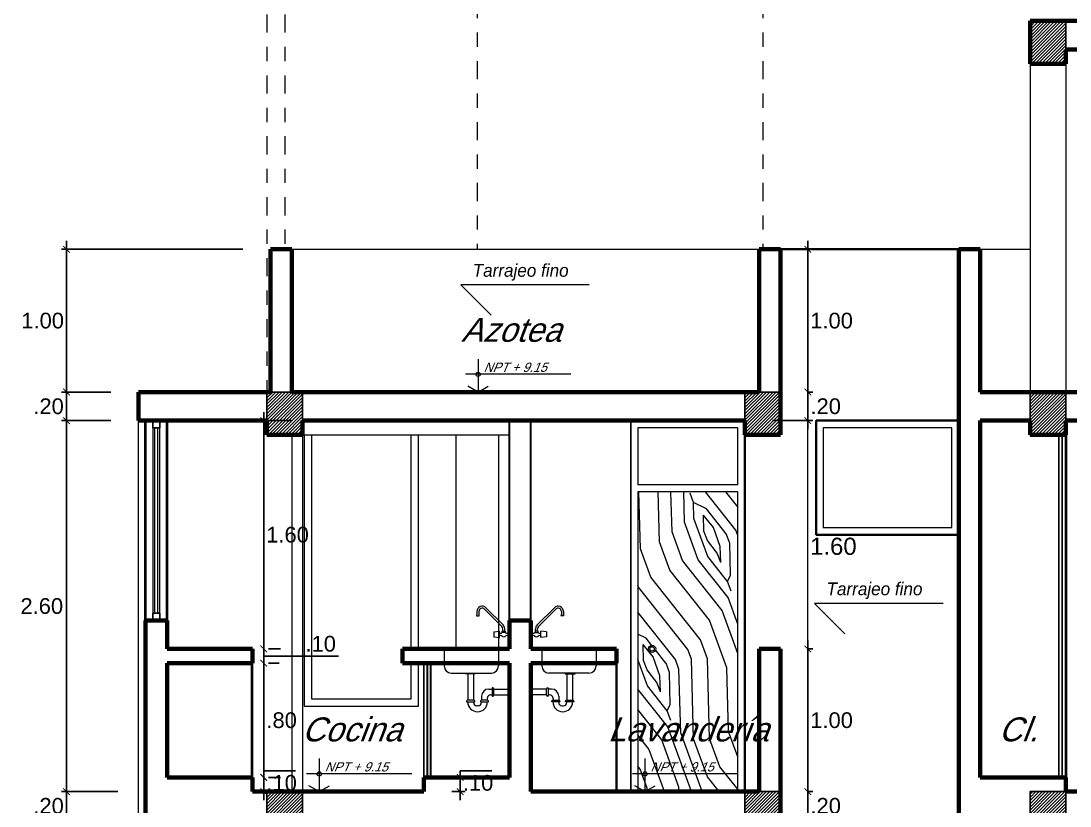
# Model space of a CAD drawing. Header units: millimetres. Extents: x 3779 to 7711, y 1445 to 3132.
# Drawn here: x 3948.45 to 3955.8, y 1481.48 to 1486.98 of the extents above; entities that cross this region are included whole.
import ezdxf

# ---------------------------------------------------------------- set-up
doc = ezdxf.new("R2010")
doc.units = ezdxf.units.MM
doc.header["$PDMODE"] = 3
doc.linetypes.add('DASHDOTX2', pattern=[50.8, 25.4, -12.7, 0, -12.7])
doc.linetypes.add('HIDDEN', pattern=[9.525, 6.35, -3.175])
for name, color, linetype, lineweight in [('cotas', 7, 'Continuous', 5), ('EJES', 20, 'DASHDOTX2', 9), ('pluma 0.0', 33, 'Continuous', 0), ('pluma 0.5', 41, 'Continuous', 5), ('pluma 1', 1, 'Continuous', 9), ('pluma 1.5', 14, 'Continuous', 15), ('pluma 2', 2, 'Continuous', 20), ('pluma 2.5', 30, 'Continuous', 25), ('pluma 3', 251, 'Continuous', 30), ('pluma 3.5', 253, 'Continuous', 35), ('pluma 4', 34, 'Continuous', 40), ('pluma 8', 98, 'Continuous', 80), ('proyecciones', 32, 'HIDDEN', 9), ('SANITARIOS', 40, 'Continuous', 9), ('TEXTO', 7, 'Continuous', 9), ('TEXTURAS', 35, 'Continuous', 5)]:
    doc.layers.add(name, color=color, linetype=linetype, lineweight=lineweight)
doc.styles.add('nombreambiente', font='stylu.ttf', dxfattribs={"oblique": 20})
doc.styles.get("Standard").update_dxf_attribs({"font": 'arial.ttf'})
doc.dimstyles.new('INTERIOR', dxfattribs={"dimtxt": 0.11, "dimasz": 0.0465, "dimexe": 0.0345, "dimexo": 0.195, "dimgap": 0.0295, "dimtad": 2, "dimtih": 1, "dimtoh": 1, "dimzin": 4, "dimdsep": 46, "dimtxsty": 'Standard', "dimblk": 'ARCHTICK', "dimcen": 0, "dimdle": 0.06, "dimclrd": 256, "dimclre": 256, "dimclrt": 256, "dimadec": 0, "dimazin": 0, "dimtfac": 1, "dimtmove": 0, "dimatfit": 3, "dimldrblk": 'ARCHTICK', "dimfxl": 0.0345, "dimtolj": 1, "dimtzin": 0, "dimlwe": 25, "dimarcsym": 0})

# ---------------------------------------------------------------- blocks, each defined once
blk = doc.blocks.new('ttryt')
at = {"layer": 'pluma 1'}
for p, q in [((1118.6396, 393.5141), (1118.6396, 393.2829)), ((1119.2894, 393.4071), (1118.5516, 393.4071)), ((1118.6396, 393.2829), (1118.5676, 393.3244)), ((1118.6396, 393.2829), (1118.7115, 393.3244))]:
    blk.add_line(p, q, dxfattribs=at)
at = {"layer": 'pluma 1', "linetype": 'Continuous'}
blk.add_circle((1118.6396, 393.4071), 0.015, dxfattribs=at)
blk = doc.blocks.new('_ArchTick')
at = {"color": 0, "linetype": 'ByBlock', "lineweight": 40, "const_width": 0.15}
blk.add_lwpolyline([(-0.5, -0.5), (0.5, 0.5)], dxfattribs=at)
blk = doc.blocks.new('*D835')
at = {"layer": 'cotas', "lineweight": -2, "transparency": 16777216}
blk.add_line((3948.7656, 1481.3224), (3948.7656, 1481.6428), dxfattribs=at)
at = {"layer": 'cotas', "lineweight": 25, "transparency": 16777216}
for p, q in [((3949.1257, 1481.5828), (3948.7311, 1481.5828)), ((3949.1257, 1481.3824), (3948.7311, 1481.3824))]:
    blk.add_line(p, q, dxfattribs=at)
at = {"layer": 'Defpoints', "color": 0, "transparency": 16777216}
for p in [(3948.7656, 1481.5828), (3949.3207, 1481.5828), (3949.3207, 1481.3824)]:
    blk.add_point(p, dxfattribs=at)
at = {"layer": 'cotas', "lineweight": -2, "transparency": 16777216, "xscale": 0.04649999999999999, "yscale": 0.04649999999999999, "zscale": 0.04649999999999999}
for p, rotation in [((3948.7656, 1481.5828), 90), ((3948.7656, 1481.3824), 270)]:
    blk.add_blockref('_ArchTick', p, dxfattribs=dict(at, rotation=rotation))
at = {"layer": 'cotas', "transparency": 16777216, "insert": (3948.64, 1481.4826), "char_height": 0.11, "attachment_point": 5}
blk.add_mtext('\\A1;.20', dxfattribs=at)
blk = doc.blocks.new('*D836')
at = {"layer": 'cotas', "lineweight": -2, "transparency": 16777216}
blk.add_line((3948.7656, 1481.5228), (3948.7656, 1484.2424), dxfattribs=at)
at = {"layer": 'cotas', "lineweight": 25, "transparency": 16777216}
for p, q in [((3949.0757, 1484.1824), (3948.7311, 1484.1824)), ((3949.1257, 1481.5828), (3948.7311, 1481.5828))]:
    blk.add_line(p, q, dxfattribs=at)
at = {"layer": 'Defpoints', "color": 0, "transparency": 16777216}
for p in [(3948.7656, 1484.1824), (3949.2707, 1484.1824), (3949.3207, 1481.5828)]:
    blk.add_point(p, dxfattribs=at)
at = {"layer": 'cotas', "lineweight": -2, "transparency": 16777216, "xscale": 0.04649999999999999, "yscale": 0.04649999999999999, "zscale": 0.04649999999999999}
for p, rotation in [((3948.7656, 1484.1824), 90), ((3948.7656, 1481.5828), 270)]:
    blk.add_blockref('_ArchTick', p, dxfattribs=dict(at, rotation=rotation))
at = {"layer": 'cotas', "transparency": 16777216, "insert": (3948.5925, 1482.8826), "char_height": 0.11, "attachment_point": 5}
blk.add_mtext('\\A1;2.60', dxfattribs=at)
blk = doc.blocks.new('*D837')
at = {"layer": 'cotas', "lineweight": -2, "transparency": 16777216}
blk.add_line((3948.7656, 1484.1224), (3948.7656, 1484.4428), dxfattribs=at)
at = {"layer": 'cotas', "lineweight": 25, "transparency": 16777216}
for p, q in [((3949.0757, 1484.3828), (3948.7311, 1484.3828)), ((3949.0757, 1484.1824), (3948.7311, 1484.1824))]:
    blk.add_line(p, q, dxfattribs=at)
at = {"layer": 'Defpoints', "color": 0, "transparency": 16777216}
for p in [(3948.7656, 1484.3828), (3949.2707, 1484.3828), (3949.2707, 1484.1824)]:
    blk.add_point(p, dxfattribs=at)
at = {"layer": 'cotas', "lineweight": -2, "transparency": 16777216, "xscale": 0.04649999999999999, "yscale": 0.04649999999999999, "zscale": 0.04649999999999999}
for p, rotation in [((3948.7656, 1484.3828), 90), ((3948.7656, 1484.1824), 270)]:
    blk.add_blockref('_ArchTick', p, dxfattribs=dict(at, rotation=rotation))
at = {"layer": 'cotas', "transparency": 16777216, "insert": (3948.64, 1484.2826), "char_height": 0.11, "attachment_point": 5}
blk.add_mtext('\\A1;.20', dxfattribs=at)
blk = doc.blocks.new('*D838')
at = {"layer": 'cotas', "lineweight": -2, "transparency": 16777216}
blk.add_line((3948.7656, 1484.3228), (3948.7656, 1485.4428), dxfattribs=at)
at = {"layer": 'cotas', "lineweight": 25, "transparency": 16777216}
for p, q in [((3950.0007, 1485.3828), (3948.7311, 1485.3828)), ((3949.0757, 1484.3828), (3948.7311, 1484.3828))]:
    blk.add_line(p, q, dxfattribs=at)
at = {"layer": 'Defpoints', "color": 0, "transparency": 16777216}
for p in [(3948.7656, 1485.3828), (3950.1957, 1485.3828), (3949.2707, 1484.3828)]:
    blk.add_point(p, dxfattribs=at)
at = {"layer": 'cotas', "lineweight": -2, "transparency": 16777216, "xscale": 0.04649999999999999, "yscale": 0.04649999999999999, "zscale": 0.04649999999999999}
for p, rotation in [((3948.7656, 1485.3828), 90), ((3948.7656, 1484.3828), 270)]:
    blk.add_blockref('_ArchTick', p, dxfattribs=dict(at, rotation=rotation))
at = {"layer": 'cotas', "transparency": 16777216, "insert": (3948.5986, 1484.8828), "char_height": 0.11, "attachment_point": 5}
blk.add_mtext('\\A1;1.00', dxfattribs=at)
blk = doc.blocks.new('*D842')
at = {"layer": 'cotas', "lineweight": -2, "transparency": 16777216}
blk.add_line((3953.9617, 1481.3228), (3953.9617, 1481.6428), dxfattribs=at)
at = {"layer": 'cotas', "lineweight": 25, "transparency": 16777216}
for p, q in [((3953.9657, 1481.5828), (3953.9962, 1481.5828)), ((3953.7157, 1481.3828), (3953.9962, 1481.3828))]:
    blk.add_line(p, q, dxfattribs=at)
at = {"layer": 'Defpoints', "color": 0, "transparency": 16777216}
for p in [(3953.7707, 1481.5828), (3953.9617, 1481.5828), (3953.5207, 1481.3828)]:
    blk.add_point(p, dxfattribs=at)
at = {"layer": 'cotas', "lineweight": -2, "transparency": 16777216, "xscale": 0.04649999999999999, "yscale": 0.04649999999999999, "zscale": 0.04649999999999999}
for p, rotation in [((3953.9617, 1481.5828), 90), ((3953.9617, 1481.3828), 270)]:
    blk.add_blockref('_ArchTick', p, dxfattribs=dict(at, rotation=rotation))
at = {"layer": 'cotas', "transparency": 16777216, "insert": (3954.0874, 1481.4828), "char_height": 0.11, "attachment_point": 5}
blk.add_mtext('\\A1;.20', dxfattribs=at)
blk = doc.blocks.new('*D843')
at = {"layer": 'cotas', "lineweight": -2, "transparency": 16777216}
blk.add_line((3953.9617, 1481.5228), (3953.9617, 1482.6428), dxfattribs=at)
at = {"layer": 'cotas', "lineweight": 25, "transparency": 16777216}
for p, q in [((3953.9657, 1482.5828), (3953.9962, 1482.5828)), ((3953.9657, 1481.5828), (3953.9962, 1481.5828))]:
    blk.add_line(p, q, dxfattribs=at)
at = {"layer": 'Defpoints', "color": 0, "transparency": 16777216}
for p in [(3953.7707, 1482.5828), (3953.9617, 1482.5828), (3953.7707, 1481.5828)]:
    blk.add_point(p, dxfattribs=at)
at = {"layer": 'cotas', "lineweight": -2, "transparency": 16777216, "xscale": 0.04649999999999999, "yscale": 0.04649999999999999, "zscale": 0.04649999999999999}
for p, rotation in [((3953.9617, 1482.5828), 90), ((3953.9617, 1481.5828), 270)]:
    blk.add_blockref('_ArchTick', p, dxfattribs=dict(at, rotation=rotation))
at = {"layer": 'cotas', "transparency": 16777216, "insert": (3954.1287, 1482.0828), "char_height": 0.11, "attachment_point": 5}
blk.add_mtext('\\A1;1.00', dxfattribs=at)
blk = doc.blocks.new('*D844')
at = {"layer": 'cotas', "lineweight": -2, "transparency": 16777216}
blk.add_line((3953.9617, 1484.1228), (3953.9617, 1484.4428), dxfattribs=at)
at = {"layer": 'cotas', "lineweight": 25, "transparency": 16777216}
for p, q in [((3953.9657, 1484.3828), (3953.9962, 1484.3828)), ((3953.7157, 1484.1828), (3953.9962, 1484.1828))]:
    blk.add_line(p, q, dxfattribs=at)
at = {"layer": 'Defpoints', "color": 0, "transparency": 16777216}
for p in [(3953.7707, 1484.3828), (3953.9617, 1484.3828), (3953.5207, 1484.1828)]:
    blk.add_point(p, dxfattribs=at)
at = {"layer": 'cotas', "lineweight": -2, "transparency": 16777216, "xscale": 0.04649999999999999, "yscale": 0.04649999999999999, "zscale": 0.04649999999999999}
for p, rotation in [((3953.9617, 1484.3828), 90), ((3953.9617, 1484.1828), 270)]:
    blk.add_blockref('_ArchTick', p, dxfattribs=dict(at, rotation=rotation))
at = {"layer": 'cotas', "transparency": 16777216, "insert": (3954.0874, 1484.2828), "char_height": 0.11, "attachment_point": 5}
blk.add_mtext('\\A1;.20', dxfattribs=at)
blk = doc.blocks.new('*D845')
at = {"layer": 'cotas', "lineweight": -2, "transparency": 16777216}
blk.add_line((3953.9617, 1484.3228), (3953.9617, 1485.4428), dxfattribs=at)
at = {"layer": 'cotas', "lineweight": 25, "transparency": 16777216}
for p, q in [((3953.9657, 1485.3828), (3953.9962, 1485.3828)), ((3953.9657, 1484.3828), (3953.9962, 1484.3828))]:
    blk.add_line(p, q, dxfattribs=at)
at = {"layer": 'Defpoints', "color": 0, "transparency": 16777216}
for p in [(3953.7707, 1485.3828), (3953.9617, 1485.3828), (3953.7707, 1484.3828)]:
    blk.add_point(p, dxfattribs=at)
at = {"layer": 'cotas', "lineweight": -2, "transparency": 16777216, "xscale": 0.04649999999999999, "yscale": 0.04649999999999999, "zscale": 0.04649999999999999}
for p, rotation in [((3953.9617, 1485.3828), 90), ((3953.9617, 1484.3828), 270)]:
    blk.add_blockref('_ArchTick', p, dxfattribs=dict(at, rotation=rotation))
at = {"layer": 'cotas', "transparency": 16777216, "insert": (3954.1287, 1484.8828), "char_height": 0.11, "attachment_point": 5}
blk.add_mtext('\\A1;1.00', dxfattribs=at)
blk = doc.blocks.new('*D681')
at = {"layer": 'cotas', "lineweight": -2, "transparency": 16777216}
for p, q in [((3955.8795, 1481.6813), (3955.8795, 1481.7278)), ((3955.8795, 1481.7278), (3956.1013, 1481.7278)), ((3955.8795, 1481.5213), (3955.8795, 1481.6813))]:
    blk.add_line(p, q, dxfattribs=at)
at = {"layer": 'cotas', "lineweight": 25, "transparency": 16777216}
for p, q in [((3955.9657, 1481.6813), (3955.914, 1481.6813)), ((3955.9657, 1481.5813), (3955.914, 1481.5813))]:
    blk.add_line(p, q, dxfattribs=at)
at = {"layer": 'Defpoints', "color": 0, "transparency": 16777216}
for p in [(3955.7707, 1481.6813), (3955.8795, 1481.6813), (3955.7707, 1481.5813)]:
    blk.add_point(p, dxfattribs=at)
at = {"layer": 'cotas', "lineweight": -2, "transparency": 16777216, "xscale": 0.04649999999999999, "yscale": 0.04649999999999999, "zscale": 0.04649999999999999}
for p, rotation in [((3955.8795, 1481.6813), 90), ((3955.8795, 1481.5813), 270)]:
    blk.add_blockref('_ArchTick', p, dxfattribs=dict(at, rotation=rotation))
at = {"layer": 'cotas', "transparency": 16777216, "insert": (3956.0052, 1481.6421), "char_height": 0.11, "attachment_point": 5}
blk.add_mtext('\\A1;.10', dxfattribs=at)
blk = doc.blocks.new('*D820')
at = {"layer": 'cotas', "lineweight": -2, "transparency": 16777216}
for p, q in [((3951.5252, 1481.6828), (3951.5252, 1481.7293)), ((3951.5252, 1481.7293), (3951.747, 1481.7293)), ((3951.5252, 1481.5228), (3951.5252, 1481.6828))]:
    blk.add_line(p, q, dxfattribs=at)
at = {"layer": 'cotas', "lineweight": 25, "transparency": 16777216}
for p, q in [((3951.4657, 1481.6828), (3951.5597, 1481.6828)), ((3951.4657, 1481.5828), (3951.5597, 1481.5828))]:
    blk.add_line(p, q, dxfattribs=at)
at = {"layer": 'Defpoints', "color": 0, "transparency": 16777216}
for p in [(3951.2707, 1481.6828), (3951.5252, 1481.6828), (3951.2707, 1481.5828)]:
    blk.add_point(p, dxfattribs=at)
at = {"layer": 'cotas', "lineweight": -2, "transparency": 16777216, "xscale": 0.04649999999999999, "yscale": 0.04649999999999999, "zscale": 0.04649999999999999}
for p, rotation in [((3951.5252, 1481.6828), 90), ((3951.5252, 1481.5828), 270)]:
    blk.add_blockref('_ArchTick', p, dxfattribs=dict(at, rotation=rotation))
at = {"layer": 'cotas', "transparency": 16777216, "insert": (3951.6509, 1481.6436), "char_height": 0.11, "attachment_point": 5}
blk.add_mtext('\\A1;.10', dxfattribs=at)
blk = doc.blocks.new('*D672')
at = {"layer": 'cotas', "lineweight": -2, "transparency": 16777216}
for p, q in [((3950.1481, 1481.6828), (3950.1481, 1481.7293)), ((3950.1481, 1481.7293), (3950.3699, 1481.7293)), ((3950.1481, 1481.5228), (3950.1481, 1481.6828))]:
    blk.add_line(p, q, dxfattribs=at)
at = {"layer": 'cotas', "lineweight": 25, "transparency": 16777216}
for p, q in [((3950.2657, 1481.6828), (3950.1826, 1481.6828)), ((3950.2657, 1481.5828), (3950.1826, 1481.5828))]:
    blk.add_line(p, q, dxfattribs=at)
at = {"layer": 'Defpoints', "color": 0, "transparency": 16777216}
for p in [(3950.0707, 1481.6828), (3950.1481, 1481.6828), (3950.0707, 1481.5828)]:
    blk.add_point(p, dxfattribs=at)
at = {"layer": 'cotas', "lineweight": -2, "transparency": 16777216, "xscale": 0.04649999999999999, "yscale": 0.04649999999999999, "zscale": 0.04649999999999999}
for p, rotation in [((3950.1481, 1481.6828), 90), ((3950.1481, 1481.5828), 270)]:
    blk.add_blockref('_ArchTick', p, dxfattribs=dict(at, rotation=rotation))
at = {"layer": 'cotas', "transparency": 16777216, "insert": (3950.2738, 1481.6436), "char_height": 0.11, "attachment_point": 5}
blk.add_mtext('\\A1;.10', dxfattribs=at)
blk = doc.blocks.new('*D673')
at = {"layer": 'cotas', "lineweight": -2, "transparency": 16777216}
blk.add_line((3950.1481, 1481.6228), (3950.1481, 1482.5428), dxfattribs=at)
at = {"layer": 'cotas', "lineweight": 25, "transparency": 16777216}
for p, q in [((3950.2557, 1482.4828), (3950.1826, 1482.4828)), ((3950.2657, 1481.6828), (3950.1826, 1481.6828))]:
    blk.add_line(p, q, dxfattribs=at)
at = {"layer": 'Defpoints', "color": 0, "transparency": 16777216}
for p in [(3950.0607, 1482.4828), (3950.1481, 1482.4828), (3950.0707, 1481.6828)]:
    blk.add_point(p, dxfattribs=at)
at = {"layer": 'cotas', "lineweight": -2, "transparency": 16777216, "xscale": 0.04649999999999999, "yscale": 0.04649999999999999, "zscale": 0.04649999999999999}
for p, rotation in [((3950.1481, 1482.4828), 90), ((3950.1481, 1481.6828), 270)]:
    blk.add_blockref('_ArchTick', p, dxfattribs=dict(at, rotation=rotation))
at = {"layer": 'cotas', "transparency": 16777216, "insert": (3950.2738, 1482.0828), "char_height": 0.11, "attachment_point": 5}
blk.add_mtext('\\A1;.80', dxfattribs=at)
blk = doc.blocks.new('*D674')
at = {"layer": 'cotas', "lineweight": -2, "transparency": 16777216}
for p, q in [((3950.1481, 1482.4228), (3950.1481, 1482.6428)), ((3950.1481, 1482.5328), (3950.422, 1482.5328)), ((3950.422, 1482.5328), (3950.6733, 1482.5328))]:
    blk.add_line(p, q, dxfattribs=at)
at = {"layer": 'cotas', "lineweight": 25, "transparency": 16777216}
for p, q in [((3950.2657, 1482.5828), (3950.1826, 1482.5828)), ((3950.2557, 1482.4828), (3950.1826, 1482.4828))]:
    blk.add_line(p, q, dxfattribs=at)
at = {"layer": 'Defpoints', "color": 0, "transparency": 16777216}
for p in [(3950.0707, 1482.5828), (3950.1481, 1482.5828), (3950.0607, 1482.4828)]:
    blk.add_point(p, dxfattribs=at)
at = {"layer": 'cotas', "lineweight": -2, "transparency": 16777216, "xscale": 0.04649999999999999, "yscale": 0.04649999999999999, "zscale": 0.04649999999999999}
for p, rotation in [((3950.1481, 1482.5828), 90), ((3950.1481, 1482.4828), 270)]:
    blk.add_blockref('_ArchTick', p, dxfattribs=dict(at, rotation=rotation))
at = {"layer": 'cotas', "transparency": 16777216, "insert": (3950.5477, 1482.6184), "char_height": 0.11, "attachment_point": 5}
blk.add_mtext('\\A1;.10', dxfattribs=at)
blk = doc.blocks.new('*D675')
at = {"layer": 'cotas', "lineweight": -2, "transparency": 16777216}
blk.add_line((3950.1481, 1482.5228), (3950.1481, 1484.2424), dxfattribs=at)
at = {"layer": 'cotas', "lineweight": 25, "transparency": 16777216}
for p, q in [((3950.3431, 1484.1824), (3950.1826, 1484.1824)), ((3950.2657, 1482.5828), (3950.1826, 1482.5828))]:
    blk.add_line(p, q, dxfattribs=at)
at = {"layer": 'Defpoints', "color": 0, "transparency": 16777216}
for p in [(3950.1481, 1484.1824), (3950.1481, 1484.1824), (3950.0707, 1482.5828)]:
    blk.add_point(p, dxfattribs=at)
at = {"layer": 'cotas', "lineweight": -2, "transparency": 16777216, "xscale": 0.04649999999999999, "yscale": 0.04649999999999999, "zscale": 0.04649999999999999}
for p, rotation in [((3950.1481, 1484.1824), 90), ((3950.1481, 1482.5828), 270)]:
    blk.add_blockref('_ArchTick', p, dxfattribs=dict(at, rotation=rotation))
at = {"layer": 'cotas', "transparency": 16777216, "insert": (3950.3151, 1483.3826), "char_height": 0.11, "attachment_point": 5}
blk.add_mtext('\\A1;1.60', dxfattribs=at)

msp = doc.modelspace()

# ---------------------------------------------------------------- hatches: boundary and pattern name
at = {"layer": 'TEXTURAS'}
h = msp.add_hatch(dxfattribs=at)
h.set_pattern_fill('LINE', color=256, scale=0.005, angle=45)
h.set_pattern_definition([(45, (-202.121848, 138.683055), (-0.01122532015, 0.01122532015), [])])
h.paths.add_polyline_path([(3955.7707, 1486.9828), (3955.6707, 1486.9828), (3955.5207, 1486.9828), (3955.5207, 1486.6828), (3955.7707, 1486.6828), (3955.7707, 1486.7828)])
h = msp.add_hatch(dxfattribs=at)
h.set_pattern_fill('LINE', color=256, scale=0.005, angle=45)
h.set_pattern_definition([(45, (-207.471848, 136.083055), (-0.01122532015, 0.01122532015), [])])
h.paths.add_polyline_path([(3950.4207, 1484.3828), (3950.3207, 1484.3828), (3950.1707, 1484.3828), (3950.1707, 1484.0828), (3950.4207, 1484.0828), (3950.4207, 1484.1828)])
h = msp.add_hatch(dxfattribs=at)
h.set_pattern_fill('LINE', color=256, scale=0.005, angle=45)
h.set_pattern_definition([(45, (-204.121848, 136.083055), (-0.01122532015, 0.01122532015), [])])
h.paths.add_polyline_path([(3953.7707, 1484.3828), (3953.6707, 1484.3828), (3953.5207, 1484.3828), (3953.5207, 1484.0828), (3953.7707, 1484.0828), (3953.7707, 1484.1828)])
h = msp.add_hatch(dxfattribs=at)
h.set_pattern_fill('LINE', color=256, scale=0.005, angle=45)
h.set_pattern_definition([(45, (-202.121848, 136.083055), (-0.01122532015, 0.01122532015), [])])
h.paths.add_polyline_path([(3955.7707, 1484.3828), (3955.6707, 1484.3828), (3955.5207, 1484.3828), (3955.5207, 1484.0828), (3955.7707, 1484.0828), (3955.7707, 1484.1828)])
h = msp.add_hatch(dxfattribs=at)
h.set_pattern_fill('WOODFACE', color=256, angle=65, pattern_type=2)
h.set_pattern_definition([(65, (-104.6108, 51.9613), (-0.48368953, 1.32892605), [0.05, -0.95]), (155, (-104.7589, 52.4717), (-1.32892605, -0.48368953), [0.1, -0.9]), (110, (-104.7528, 52.2482), (-0.90630779, 0.42261826), [0.0707, -0.2121, 0.0707, -0.1414, 0.495, -0.42431356]), (110, (-104.5866, 51.8948), (-0.90630779, 0.42261826), [0.07071, -0.14142, 0.07071, -1.13137356]), (110, (-104.5293, 52.2543), (-0.90630779, 0.42261826), [0.07071, -1.34350356]), (110, (-104.4417, 52.3238), (-0.90630779, 0.42261826), [0.07071, -1.34350356]), (110, (-104.59574, 52.2301), (-0.90630779, 0.42261826), [0.07071, -1.34350356]), (110, (-104.6622, 52.2059), (-0.90630779, 0.42261826), [0.14142, -1.27279356]), (110, (-105.2363, 52.74945), (-0.90630779, 0.42261826), [0.14142, -1.27279356]), (110, (-104.7498, 52.1364), (-0.90630779, 0.42261826), [0.28284, -1.13137356]), (110, (-104.8162, 52.1122), (-0.90630779, 0.42261826), [0.28284, -1.13137356]), (110, (-104.8134, 52.8281), (-0.90630779, 0.42261826), [0.28284, -1.13137356]), (110, (-104.928, 52.1092), (-0.90630779, 0.42261826), [0.212132, -1.20208156]), (110, (-105.14845, 51.9913), (-0.90630779, 0.42261826), [0.212132, -1.20208156]), (110, (-105.01555, 52.0397), (-0.90630779, 0.42261826), [0.212132, -1.20208156]), (110, (-105.01274, 52.75556), (-0.90630779, 0.42261826), [0.3535534, -1.06066016]), (110, (-105.1003, 52.68606), (-0.90630779, 0.42261826), [0.3535534, -1.06066016]), (110, (-104.8315, 52.671), (-0.90630779, 0.42261826), [0.49497475, -0.91923882]), (91.565051, (-104.65914, 52.09415), (0.42261826, 0.906307787), [0.1118034, -2.12426458]), (91.565051, (-104.8465, 52.4022), (0.42261826, 0.906307787), [0.1118034, -2.12426458]), (91.565051, (-104.777, 52.3146), (0.42261826, 0.906307787), [0.1118034, -2.12426458]), (91.565051, (-104.58964, 52.00657), (0.42261826, 0.906307787), [0.2236068, -2.01246118]), (91.565051, (-104.91295, 52.378), (0.42261826, 0.906307787), [0.3354102, -1.90065778]), (91.565051, (-105.00053, 52.3085), (0.42261826, 0.906307787), [0.4472136, -1.78885438]), (91.565051, (-105.0881, 52.239), (0.42261826, 0.906307787), [0.4472136, -1.78885438]), (91.565051, (-105.4234, 52.22985), (0.42261826, 0.906307787), [0.4472136, -1.78885438]), (91.565051, (-105.33276, 52.1876), (0.42261826, 0.906307787), [0.559017, -1.67705098]), (91.565051, (-105.221, 52.19064), (0.42261826, 0.906307787), [0.559017, -1.67705098]), (128.434949, (-104.71056, 52.3388), (-0.906307787, 0.42261826), [0.1118034, -2.12426458]), (128.434949, (-104.6833, 52.1606), (-0.906307787, 0.42261826), [0.1118034, -2.12426458]), (128.434949, (-104.61077, 51.96125), (-0.906307787, 0.42261826), [0.2236068, -2.01246118]), (128.434949, (-104.61993, 52.29654), (-0.906307787, 0.42261826), [0.2236068, -2.01246118]), (128.434949, (-104.6077, 51.8495), (-0.906307787, 0.42261826), [0.3354102, -1.90065778]), (128.434949, (-104.64998, 51.75886), (-0.906307787, 0.42261826), [0.4472136, -1.78885438]), (128.434949, (-104.31493, 52.59567), (-0.906307787, 0.42261826), [0.4472136, -1.78885438]), (128.434949, (-104.5535, 52.32072), (-0.906307787, 0.42261826), [0.4472136, -1.78885438]), (128.434949, (-104.37833, 52.45972), (-0.906307787, 0.42261826), [0.559017, -1.67705098]), (128.434949, (-104.4659, 52.39022), (-0.906307787, 0.42261826), [0.559017, -1.67705098])])
h.paths.add_polyline_path([(3953.4707, 1483.6828), (3952.7707, 1483.6828), (3952.7707, 1481.5828), (3953.4707, 1481.5828)])
h.paths.add_polyline_path([(3952.8957, 1482.5828, -1), (3952.8457, 1482.5828, -1)], flags=16)
h.paths.add_polyline_path([(3952.8857, 1482.5828, -1), (3952.8557, 1482.5828, -1)], flags=0)
h = msp.add_hatch(dxfattribs=at)
h.set_pattern_fill('LINE', color=256, scale=0.005, angle=45)
h.set_pattern_definition([(45, (-207.471848, 133.283055), (-0.01122532015, 0.01122532015), [])])
h.paths.add_polyline_path([(3950.4207, 1481.5828), (3950.3207, 1481.5828), (3950.1707, 1481.5828), (3950.1707, 1481.2828), (3950.4207, 1481.2828), (3950.4207, 1481.3828)])
h = msp.add_hatch(dxfattribs=at)
h.set_pattern_fill('LINE', color=256, scale=0.005, angle=45)
h.set_pattern_definition([(45, (-204.121848, 133.283055), (-0.01122532015, 0.01122532015), [])])
h.paths.add_polyline_path([(3953.7707, 1481.5828), (3953.6707, 1481.5828), (3953.5207, 1481.5828), (3953.5207, 1481.2828), (3953.7707, 1481.2828), (3953.7707, 1481.3828)])
h = msp.add_hatch(dxfattribs=at)
h.set_pattern_fill('LINE', color=256, scale=0.005, angle=45)
h.set_pattern_definition([(45, (-202.121848, 133.283055), (-0.01122532015, 0.01122532015), [])])
h.paths.add_polyline_path([(3955.7707, 1481.5828), (3955.6707, 1481.5828), (3955.5207, 1481.5828), (3955.5207, 1481.2828), (3955.7707, 1481.2828), (3955.7707, 1481.3828)])

# ---------------------------------------------------------------- linework, layer by layer
at = {"layer": 'cotas'}
for p, q in [((3953.9617, 1482.5228), (3953.9617, 1484.2428)), ((3955.0207, 1484.1828), (3954.0207, 1484.1828))]:
    msp.add_line(p, q, dxfattribs=at)
at = {"layer": 'cotas', "lineweight": 25}
for p, q in [((3953.7157, 1484.1828), (3953.9962, 1484.1828)), ((3953.9657, 1482.5828), (3953.9962, 1482.5828))]:
    msp.add_line(p, q, dxfattribs=at)
at = {"layer": 'EJES', "ltscale": 0.005}
for p, q in [((3951.6449, 1487.9828), (3951.6449, 1485.3828)), ((3953.6457, 1487.9828), (3953.6457, 1485.3828)), ((3950.1707, 1487.8828), (3950.1707, 1484.3828)), ((3950.2957, 1487.8828), (3950.2957, 1485.3828))]:
    msp.add_line(p, q, dxfattribs=at)
at = {"layer": 'pluma 0.0'}
for p, q in [((3950.3457, 1485.3828), (3953.6207, 1485.3828)), ((3955.1707, 1485.3828), (3955.5207, 1485.3828)), ((3949.3707, 1484.1324), (3949.3707, 1482.8328)), ((3949.4207, 1482.8328), (3949.4207, 1484.1324))]:
    msp.add_line(p, q, dxfattribs=at)
at = {"layer": 'pluma 0.5'}
for points in [[(3950.4328, 1484.0828), (3950.4328, 1482.1828), (3951.2328, 1482.1828), (3951.2328, 1482.4828)], [(3950.4828, 1484.0828), (3950.4828, 1482.2328), (3951.1828, 1482.2328), (3951.1828, 1482.4828)], [(3951.1828, 1482.5828), (3951.1828, 1484.0828)], [(3951.2328, 1482.5828), (3951.2328, 1484.0828)]]:
    msp.add_lwpolyline(points, dxfattribs=at)
at = {"layer": 'pluma 1'}
for p, q in [((3949.3857, 1482.8328), (3949.3857, 1484.1324)), ((3949.4057, 1482.8328), (3949.4057, 1484.1324)), ((3951.4949, 1484.0828), (3951.4949, 1482.5828)), ((3951.7949, 1484.0828), (3951.7949, 1482.5828)), ((3953.4707, 1483.7328), (3952.7707, 1483.7328)), ((3953.4707, 1483.6828), (3952.7707, 1483.6828)), ((3950.0607, 1482.4828), (3950.0607, 1481.6828)), ((3950.0707, 1482.4828), (3950.0707, 1481.6828))]:
    msp.add_line(p, q, dxfattribs=at)
for points in [[(3953.4707, 1483.7328), (3953.4707, 1484.0828), (3953.4707, 1484.1328), (3952.7707, 1484.1328), (3952.7707, 1483.7328)], [(3952.7707, 1483.6828), (3952.7707, 1481.5828), (3953.4707, 1481.5828), (3953.4707, 1483.6828)]]:
    msp.add_lwpolyline(points, dxfattribs=at)
msp.add_lwpolyline([(3954.9707, 1484.1328), (3954.0707, 1484.1328), (3954.0707, 1483.4328), (3954.9707, 1483.4328)], close=True, dxfattribs=at)
for radius in [0.025, 0.015]:
    msp.add_circle((3952.8707, 1482.5828), radius, dxfattribs=at)
at = {"layer": 'pluma 1.5'}
for p, q in [((3955.5207, 1486.6828), (3955.5207, 1484.3828)), ((3955.7707, 1486.6828), (3955.7707, 1484.3828)), ((3949.2707, 1475.9828), (3949.2707, 1484.1824)), ((3950.4207, 1484.1828), (3950.4207, 1481.5828)), ((3950.4207, 1484.0828), (3951.8707, 1484.0828)), ((3951.4131, 1482.4828), (3951.4131, 1482.4635)), ((3951.794, 1482.4828), (3951.794, 1482.4635)), ((3952.0973, 1482.4828), (3952.0973, 1482.4635)), ((3952.4782, 1482.4828), (3952.4782, 1482.4635))]:
    msp.add_line(p, q, dxfattribs=at)
msp.add_lwpolyline([(3956.7707, 1486.7828), (3955.7707, 1486.7828), (3955.7707, 1486.6828), (3955.7707, 1484.3828), (3956.7707, 1484.3828)], close=True, dxfattribs=at)
at = {"layer": 'pluma 2'}
msp.add_line((3950.3457, 1484.0828), (3950.3457, 1481.5828), dxfattribs=at)
at = {"layer": 'pluma 2.5'}
for p, q in [((3952.7207, 1484.1828), (3952.7207, 1481.5828)), ((3955.7207, 1484.0828), (3955.7207, 1481.6828)), ((3955.7457, 1484.0828), (3955.7457, 1481.6828)), ((3951.2707, 1481.6828), (3951.2707, 1482.4828))]:
    msp.add_line(p, q, dxfattribs=at)
for points in [[(3955.7707, 1486.6828), (3955.5207, 1486.6828), (3955.5207, 1486.9828), (3955.7707, 1486.9828)], [(3950.4207, 1484.0828), (3950.1707, 1484.0828), (3950.1707, 1484.3828), (3950.4207, 1484.3828)], [(3953.7707, 1484.0828), (3953.5207, 1484.0828), (3953.5207, 1484.3828), (3953.7707, 1484.3828)], [(3955.7707, 1484.0828), (3955.5207, 1484.0828), (3955.5207, 1484.3828), (3955.7707, 1484.3828)], [(3949.3707, 1484.1328), (3949.4207, 1484.1328), (3949.4207, 1484.1828), (3949.3707, 1484.1828)], [(3949.3707, 1482.7828), (3949.4207, 1482.7828), (3949.4207, 1482.8328), (3949.3707, 1482.8328)], [(3950.4207, 1481.2828), (3950.1707, 1481.2828), (3950.1707, 1481.5828), (3950.4207, 1481.5828)], [(3953.7707, 1481.2828), (3953.5207, 1481.2828), (3953.5207, 1481.5828), (3953.7707, 1481.5828)], [(3955.7707, 1481.2828), (3955.5207, 1481.2828), (3955.5207, 1481.5828), (3955.7707, 1481.5828)]]:
    msp.add_lwpolyline(points, close=True, dxfattribs=at)
at = {"layer": 'pluma 3'}
for p, q in [((3951.8707, 1482.7828), (3951.8707, 1484.1828)), ((3952.0207, 1482.7828), (3952.0207, 1484.1828)), ((3951.2957, 1481.6828), (3951.2957, 1482.4828)), ((3951.3207, 1481.6828), (3951.3207, 1482.4828))]:
    msp.add_line(p, q, dxfattribs=at)
at = {"layer": 'pluma 3.5'}
for p, q in [((3953.7707, 1485.3828), (3955.0207, 1485.3828)), ((3953.5207, 1484.0828), (3953.5207, 1481.5828)), ((3952.6207, 1482.4828), (3952.6207, 1481.5828))]:
    msp.add_line(p, q, dxfattribs=at)
msp.add_lwpolyline([(3955.0207, 1484.1828), (3954.0207, 1484.1828), (3954.0207, 1483.3828), (3955.0207, 1483.3828)], close=True, dxfattribs=at)
at = {"layer": 'pluma 4'}
for p, q in [((3949.3207, 1482.7828), (3949.3207, 1484.1824)), ((3949.4707, 1482.7828), (3949.4707, 1484.1824)), ((3955.7707, 1484.0828), (3955.7707, 1481.6828))]:
    msp.add_line(p, q, dxfattribs=at)
at = {"layer": 'pluma 8'}
for p, q in [((3958.2707, 1486.9828), (3955.5207, 1486.9828)), ((3955.5207, 1486.6828), (3955.5207, 1486.9828)), ((3958.0207, 1486.7828), (3955.7707, 1486.7828)), ((3955.7707, 1486.6828), (3955.7707, 1486.7828)), ((3955.7707, 1486.6828), (3955.5207, 1486.6828)), ((3950.3457, 1485.3828), (3950.1957, 1485.3828)), ((3950.1957, 1485.3828), (3950.1957, 1484.3828)), ((3950.3457, 1485.3828), (3950.3457, 1484.3828)), ((3953.6207, 1484.3828), (3953.6207, 1485.3828)), ((3953.7707, 1485.3828), (3953.6207, 1485.3828)), ((3953.7707, 1484.0828), (3953.7707, 1485.3828)), ((3955.0207, 1485.3828), (3955.0207, 1475.9828)), ((3955.1707, 1485.3828), (3955.0207, 1485.3828)), ((3955.1707, 1485.3828), (3955.1707, 1484.3828)), ((3949.2707, 1484.3828), (3950.1957, 1484.3828)), ((3949.2707, 1484.1824), (3949.2707, 1484.3828)), ((3950.3457, 1484.3828), (3953.6207, 1484.3828)), ((3958.1207, 1484.3828), (3955.1707, 1484.3828)), ((3950.1707, 1484.1824), (3949.2707, 1484.1824)), ((3950.1707, 1484.1824), (3950.1707, 1484.0828)), ((3953.5207, 1484.1828), (3950.4207, 1484.1828)), ((3950.4207, 1484.1824), (3950.4207, 1484.0828)), ((3953.5207, 1484.0828), (3953.5207, 1484.1824)), ((3955.1707, 1484.1828), (3955.1707, 1481.6828)), ((3955.5207, 1484.1828), (3955.1707, 1484.1828)), ((3955.5207, 1484.0828), (3955.5207, 1484.1824)), ((3958.0207, 1484.1828), (3955.7707, 1484.1828)), ((3955.7707, 1484.0828), (3955.7707, 1484.1828)), ((3950.4207, 1484.0828), (3950.1707, 1484.0828)), ((3953.7707, 1484.0828), (3953.5207, 1484.0828)), ((3955.7707, 1484.0828), (3955.5207, 1484.0828)), ((3949.3207, 1481.3824), (3949.3207, 1482.7828)), ((3949.3207, 1482.7828), (3949.4707, 1482.7828)), ((3949.4707, 1482.5828), (3949.4707, 1482.7828)), ((3951.8707, 1482.7828), (3951.8707, 1482.5828)), ((3951.8707, 1482.7828), (3952.0207, 1482.7828)), ((3952.0207, 1482.7828), (3952.0207, 1482.5828)), ((3950.0707, 1482.5828), (3949.4707, 1482.5828)), ((3950.0707, 1482.5828), (3950.0707, 1482.4828)), ((3951.1207, 1482.5828), (3951.8707, 1482.5828)), ((3951.1207, 1482.5828), (3951.1207, 1482.4828)), ((3952.6207, 1482.5828), (3952.0207, 1482.5828)), ((3952.6207, 1482.4828), (3952.6207, 1482.5828)), ((3953.6207, 1482.5828), (3953.7707, 1482.5828)), ((3953.6207, 1482.5828), (3953.6207, 1481.5828)), ((3953.7707, 1481.2828), (3953.7707, 1482.5828)), ((3949.4707, 1481.6828), (3949.4707, 1482.4828)), ((3950.0707, 1482.4828), (3949.4707, 1482.4828)), ((3951.1207, 1482.4828), (3951.8707, 1482.4828)), ((3951.8707, 1482.4828), (3951.8707, 1481.6828)), ((3952.6207, 1482.4828), (3952.0207, 1482.4828)), ((3952.0207, 1482.4828), (3952.0207, 1481.5828)), ((3950.0707, 1481.6828), (3949.4707, 1481.6828)), ((3950.0707, 1481.6828), (3950.0707, 1481.5828)), ((3951.2707, 1481.6828), (3951.8707, 1481.6828)), ((3951.2707, 1481.6828), (3951.2707, 1481.5828)), ((3955.7707, 1481.6828), (3955.1707, 1481.6828)), ((3955.7707, 1481.5828), (3955.7707, 1481.6828)), ((3950.0707, 1481.5828), (3951.2707, 1481.5828)), ((3952.0207, 1481.5828), (3953.6207, 1481.5828)), ((3958.1207, 1481.5828), (3955.7707, 1481.5828))]:
    msp.add_line(p, q, dxfattribs=at)
at = {"layer": 'proyecciones', "linetype": 'HIDDEN', "ltscale": 0.01}
for p, q in [((3951.4131, 1482.5828), (3951.4131, 1482.4828)), ((3951.794, 1482.5828), (3951.794, 1482.4828)), ((3952.0973, 1482.5828), (3952.0973, 1482.4828)), ((3952.4782, 1482.5828), (3952.4782, 1482.4828))]:
    msp.add_line(p, q, dxfattribs=at)
at = {"layer": 'SANITARIOS'}
for p, q in [((3951.6403, 1482.8143), (3951.6591, 1482.8143)), ((3951.6427, 1482.8456), (3951.6427, 1482.8248)), ((3951.6567, 1482.8456), (3951.6567, 1482.8248)), ((3951.8168, 1482.741), (3951.696, 1482.8618)), ((3951.8267, 1482.7509), (3951.7059, 1482.8717)), ((3952.0646, 1482.7509), (3952.1855, 1482.8717)), ((3952.0745, 1482.741), (3952.1954, 1482.8618)), ((3952.2511, 1482.8143), (3952.2322, 1482.8143)), ((3952.2346, 1482.8456), (3952.2346, 1482.8248)), ((3952.2486, 1482.8456), (3952.2486, 1482.8248)), ((3951.7605, 1482.7017), (3951.8007, 1482.7067)), ((3951.7605, 1482.7017), (3951.7605, 1482.6681)), ((3951.7605, 1482.6681), (3951.8007, 1482.6632)), ((3951.8007, 1482.6632), (3951.8007, 1482.7067)), ((3951.8235, 1482.7071), (3951.8235, 1482.7247)), ((3951.8375, 1482.7071), (3951.8375, 1482.7247)), ((3952.0538, 1482.7071), (3952.0538, 1482.7247)), ((3952.0678, 1482.7071), (3952.0678, 1482.7247)), ((3952.0907, 1482.6632), (3952.0907, 1482.7067)), ((3952.1308, 1482.7017), (3952.0907, 1482.7067)), ((3952.1308, 1482.6681), (3952.0907, 1482.6632)), ((3952.1308, 1482.7017), (3952.1308, 1482.6681)), ((3951.4631, 1482.4135), (3951.744, 1482.4135)), ((3951.578, 1482.4072), (3951.578, 1482.2232)), ((3951.618, 1482.4072), (3951.618, 1482.2232)), ((3952.4282, 1482.4135), (3952.1473, 1482.4135)), ((3952.2734, 1482.4072), (3952.2734, 1482.2232)), ((3952.3134, 1482.4072), (3952.3134, 1482.2232)), ((3951.7254, 1482.3015), (3951.7494, 1482.3015)), ((3951.7494, 1482.309), (3951.7494, 1482.2522)), ((3951.7542, 1482.309), (3951.7494, 1482.309)), ((3951.7612, 1482.2592), (3951.7612, 1482.302)), ((3951.7612, 1482.3015), (3951.8707, 1482.3015)), ((3952.1301, 1482.3015), (3952.0207, 1482.3015)), ((3952.1301, 1482.2592), (3952.1301, 1482.302)), ((3952.1371, 1482.309), (3952.1419, 1482.309)), ((3952.1419, 1482.309), (3952.1419, 1482.2522)), ((3952.166, 1482.3015), (3952.1419, 1482.3015)), ((3951.6754, 1482.2515), (3951.6754, 1482.2232)), ((3951.7154, 1482.2365), (3951.7154, 1482.2232)), ((3951.7404, 1482.2615), (3951.7494, 1482.2615)), ((3951.7494, 1482.2522), (3951.7542, 1482.2522)), ((3951.7612, 1482.2615), (3951.8707, 1482.2615)), ((3952.1301, 1482.2615), (3952.0207, 1482.2615)), ((3952.1419, 1482.2522), (3952.1371, 1482.2522)), ((3952.151, 1482.2615), (3952.1419, 1482.2615)), ((3952.176, 1482.2365), (3952.176, 1482.2232)), ((3952.216, 1482.2515), (3952.216, 1482.2232)), ((3951.5704, 1482.2162), (3951.5704, 1482.2114)), ((3951.5704, 1482.2114), (3951.6272, 1482.2114)), ((3951.6202, 1482.2232), (3951.5774, 1482.2232)), ((3951.618, 1482.2114), (3951.618, 1482.2089)), ((3951.6272, 1482.2114), (3951.6272, 1482.2162)), ((3951.6504, 1482.1839), (3951.643, 1482.1839)), ((3951.6678, 1482.2162), (3951.6678, 1482.2114)), ((3951.6678, 1482.2114), (3951.7246, 1482.2114)), ((3951.7176, 1482.2232), (3951.6748, 1482.2232)), ((3951.6754, 1482.2114), (3951.6754, 1482.2089)), ((3951.7246, 1482.2114), (3951.7246, 1482.2162)), ((3952.1668, 1482.2114), (3952.1668, 1482.2162)), ((3952.2236, 1482.2114), (3952.1668, 1482.2114)), ((3952.1738, 1482.2232), (3952.2166, 1482.2232)), ((3952.216, 1482.2114), (3952.216, 1482.2089)), ((3952.2236, 1482.2162), (3952.2236, 1482.2114)), ((3952.241, 1482.1839), (3952.2484, 1482.1839)), ((3952.2642, 1482.2114), (3952.2642, 1482.2162)), ((3952.321, 1482.2114), (3952.2642, 1482.2114)), ((3952.2712, 1482.2232), (3952.314, 1482.2232)), ((3952.2734, 1482.2114), (3952.2734, 1482.2089)), ((3952.321, 1482.2162), (3952.321, 1482.2114))]:
    msp.add_line(p, q, dxfattribs=at)
for points in [[(3951.8197, 1482.7071), (3951.8413, 1482.7071), (3951.8413, 1482.6978), (3951.8197, 1482.6978)], [(3952.0716, 1482.7071), (3952.05, 1482.7071), (3952.05, 1482.6978), (3952.0716, 1482.6978)], [(3951.5611, 1482.4135), (3951.6302, 1482.4135), (3951.6302, 1482.4087), (3951.5611, 1482.4087)], [(3952.3302, 1482.4135), (3952.2611, 1482.4135), (3952.2611, 1482.4087), (3952.3302, 1482.4087)]]:
    msp.add_lwpolyline(points, close=True, dxfattribs=at)
for points in [[(3951.6249, 1482.4087), (3951.6249, 1482.4072), (3951.5683, 1482.4072), (3951.5683, 1482.4087)], [(3952.2664, 1482.4087), (3952.2664, 1482.4072), (3952.323, 1482.4072), (3952.323, 1482.4087)]]:
    msp.add_lwpolyline(points, dxfattribs=at)
for centre, radius, start, end in [((3951.6497, 1482.8176), 0.00999, 134.45767, 199.47122), ((3951.6797, 1482.8456), 0.037, 45, 180), ((3951.6797, 1482.8456), 0.023, 45, 180), ((3951.6497, 1482.8176), 0.00999, 340.52878, 45.54233), ((3952.2116, 1482.8456), 0.037, 0, 135), ((3952.2116, 1482.8456), 0.023, 0, 135), ((3952.2416, 1482.8176), 0.00999, 134.45767, 199.47122), ((3952.2416, 1482.8176), 0.00999, 340.52878, 45.54233), ((3951.8005, 1482.7247), 0.023, 0, 45), ((3951.8005, 1482.7247), 0.037, 0, 45), ((3952.0908, 1482.7247), 0.037, 135, 180), ((3952.0908, 1482.7247), 0.023, 135, 180), ((3951.8036, 1482.7885), 0.095, 268.02365, 276.82884), ((3951.8036, 1482.5813), 0.095, 83.17116, 91.97635), ((3951.8146, 1482.6971), 0.003, 276.82884, 322.76871), ((3951.8146, 1482.6727), 0.003, 37.23129, 83.17116), ((3951.8307, 1482.6849), 0.0172, 129.41461, 142.76871), ((3951.8307, 1482.6849), 0.0172, 217.23129, 322.76871), ((3951.8307, 1482.6849), 0.0172, 37.23129, 51.68452), ((3951.8468, 1482.6971), 0.003, 217.23129, 263.17116), ((3951.8468, 1482.6971), 0.003, 217.23129, 263.17116), ((3951.8468, 1482.6727), 0.003, 96.82884, 142.76871), ((3951.8577, 1482.7885), 0.095, 263.17116, 271.97635), ((3951.8577, 1482.5813), 0.095, 88.02365, 96.82884), ((3952.0336, 1482.7885), 0.095, 268.02365, 276.82884), ((3952.0336, 1482.5813), 0.095, 83.17116, 91.97635), ((3952.0446, 1482.6971), 0.003, 276.82884, 322.76871), ((3952.0446, 1482.6971), 0.003, 276.82884, 322.76871), ((3952.0446, 1482.6727), 0.003, 37.23129, 83.17116), ((3952.0607, 1482.6849), 0.0172, 128.31548, 142.76871), ((3952.0607, 1482.6849), 0.0172, 217.23129, 322.76871), ((3952.0607, 1482.6849), 0.0172, 37.23129, 50.58539), ((3952.0768, 1482.6971), 0.003, 217.23129, 263.17116), ((3952.0768, 1482.6727), 0.003, 96.82884, 142.76871), ((3952.0877, 1482.7885), 0.095, 263.17116, 271.97635), ((3952.0877, 1482.5813), 0.095, 88.02365, 96.82884), ((3951.4631, 1482.4635), 0.05, 180, 270), ((3951.744, 1482.4635), 0.05, 270, 0), ((3952.1473, 1482.4635), 0.05, 180, 270), ((3952.4282, 1482.4635), 0.05, 270, 360), ((3951.7254, 1482.2515), 0.05, 90, 180), ((3951.7542, 1482.302), 0.007, 0, 90), ((3952.1371, 1482.302), 0.007, 90, 180), ((3952.166, 1482.2515), 0.05, 0, 90), ((3951.7404, 1482.2365), 0.025, 90, 180), ((3951.7542, 1482.2592), 0.007, 270, 360), ((3952.1371, 1482.2592), 0.007, 180, 270), ((3952.151, 1482.2365), 0.025, 0, 90), ((3951.5774, 1482.2162), 0.007, 90, 180), ((3951.647, 1482.2114), 0.069, 180, 0), ((3951.643, 1482.2089), 0.025, 180, 270), ((3951.6202, 1482.2162), 0.007, 0, 90), ((3951.6504, 1482.2089), 0.025, 270, 0), ((3951.6748, 1482.2162), 0.007, 90, 180), ((3951.7176, 1482.2162), 0.007, 0, 90), ((3952.1738, 1482.2162), 0.007, 90, 180), ((3952.2444, 1482.2114), 0.069, 180, 0), ((3952.241, 1482.2089), 0.025, 180, 270), ((3952.2166, 1482.2162), 0.007, 0, 90), ((3952.2484, 1482.2089), 0.025, 270, 0), ((3952.2712, 1482.2162), 0.007, 90, 180), ((3952.314, 1482.2162), 0.007, 0, 90)]:
    msp.add_arc(centre, radius, start, end, dxfattribs=at)
msp.add_ellipse((3951.8707, 1482.6849), major_axis=(0, 0.035), ratio=0.285714, start_param=0, end_param=3.141593, dxfattribs=at)
at = {"layer": 'SANITARIOS', "extrusion": (0, 0, -1)}
msp.add_ellipse((3952.0207, 1482.6849), major_axis=(0, 0.035), ratio=0.285714, start_param=0, end_param=3.141593, dxfattribs=at)
at = {"layer": 'TEXTURAS'}
for points in [[(3952.4298, 1485.133), (3951.5298, 1485.133), (3951.7419, 1484.9208)], [(3954.9101, 1482.9016), (3954.0101, 1482.9016), (3954.2223, 1482.6895)]]:
    msp.add_lwpolyline(points, dxfattribs=at)

# ---------------------------------------------------------------- block references
at = {"layer": 'cotas', "xscale": 0.04649999999999999, "yscale": 0.04649999999999999, "zscale": 0.04649999999999999}
for p, rotation in [((3953.9617, 1484.1828), 90), ((3953.9617, 1482.5828), 270)]:
    msp.add_blockref('_ArchTick', p, dxfattribs=dict(at, rotation=rotation))
at = {"layer": 'pluma 1', "linetype": 'Continuous'}
for p in [(2833.0111, 1091.0999), (2831.8975, 1088.2999), (2834.1811, 1088.2999)]:
    msp.add_blockref('ttryt', p, dxfattribs=at)

# ---------------------------------------------------------------- texts
at = {"layer": 'cotas', "insert": (3954.1412, 1483.3013), "char_height": 0.12, "attachment_point": 5}
msp.add_mtext('\\A1;1.60', dxfattribs=at)
at = {"layer": 'TEXTO', "char_height": 0.0896, "width": 2.293656, "attachment_point": 1}
for insert in [(3951.613, 1485.28), (3954.0933, 1483.0486)]:
    msp.add_mtext('{\\fStylus BT|b0|i1|c0|p34;\\C7;Tarrajeo fino}', dxfattribs=dict(at, insert=insert))
at = {"layer": 'TEXTO', "attachment_point": 1, "style": 'nombreambiente'}
for s, insert, char_height, width in [('{\\Q21;Azotea}', (3951.5311, 1484.9027), 0.168, 1.67738), ('{\\Q23;NPT + 9.15}', (3951.6887, 1484.5891), 0.065, 0.790868), ('{\\Q21;Cocina}', (3950.4141, 1482.1027), 0.168, 1.67738), ('{\\Q21;Lavandería}', (3952.5596, 1482.1027), 0.168, 1.67738), ('{\\Q21;Cl.}', (3955.2974, 1482.1031), 0.168, 1.67738), ('{\\Q23;NPT + 9.15}', (3950.5751, 1481.7891), 0.065, 0.790868), ('{\\Q23;NPT + 9.15}', (3952.8587, 1481.7891), 0.065, 0.790868)]:
    msp.add_mtext(s, dxfattribs=dict(at, insert=insert, char_height=char_height, width=width))

# ---------------------------------------------------------------- dimensions: what is measured, and where the dimension line sits
at = {"layer": 'cotas'}
for base, p1, p2, picture, middle in [((3948.7656, 1485.3828), (3949.2707, 1484.3828), (3950.1957, 1485.3828), '*D838', (3948.5986, 1484.8828)), ((3953.9617, 1485.3828), (3953.7707, 1484.3828), (3953.7707, 1485.3828), '*D845', (3954.1287, 1484.8828)), ((3948.7656, 1484.3828), (3949.2707, 1484.1824), (3949.2707, 1484.3828), '*D837', (3948.64, 1484.2826)), ((3953.9617, 1484.3828), (3953.5207, 1484.1828), (3953.7707, 1484.3828), '*D844', (3954.0874, 1484.2828)), ((3948.7656, 1484.1824), (3949.3207, 1481.5828), (3949.2707, 1484.1824), '*D836', (3948.5925, 1482.8826)), ((3950.1481, 1484.1824), (3950.0707, 1482.5828), (3950.1481, 1484.1824), '*D675', (3950.3151, 1483.3826)), ((3950.1481, 1482.5828), (3950.0607, 1482.4828), (3950.0707, 1482.5828), '*D674', (3950.4515, 1482.6184)), ((3953.9617, 1482.5828), (3953.7707, 1481.5828), (3953.7707, 1482.5828), '*D843', (3954.1287, 1482.0828)), ((3950.1481, 1482.4828), (3950.0707, 1481.6828), (3950.0607, 1482.4828), '*D673', (3950.2738, 1482.0828)), ((3948.7656, 1481.5828), (3949.3207, 1481.3824), (3949.3207, 1481.5828), '*D835', (3948.64, 1481.4826)), ((3953.9617, 1481.5828), (3953.5207, 1481.3828), (3953.7707, 1481.5828), '*D842', (3954.0874, 1481.4828))]:
    dim = msp.add_linear_dim(base=base, p1=p1, p2=p2, angle=90, dimstyle='INTERIOR', override={"dimtmove": 1}, dxfattribs=at)
    dim.commit()
    dim.dimension.update_dxf_attribs({"geometry": picture, "text_midpoint": middle})
for base, p1, p2, picture, middle in [((3950.1481, 1481.6828), (3950.0707, 1481.5828), (3950.0707, 1481.6828), '*D672', (3950.2738, 1481.6436)), ((3951.5252, 1481.6828), (3951.2707, 1481.5828), (3951.2707, 1481.6828), '*D820', (3951.6509, 1481.6436)), ((3955.8795, 1481.6813), (3955.7707, 1481.5813), (3955.7707, 1481.6813), '*D681', (3956.0052, 1481.6421))]:
    dim = msp.add_linear_dim(base=base, p1=p1, p2=p2, angle=90, dimstyle='INTERIOR', dxfattribs=at)
    dim.commit()
    dim.dimension.update_dxf_attribs({"geometry": picture, "text_midpoint": middle})

doc.saveas('drawing.dxf')
